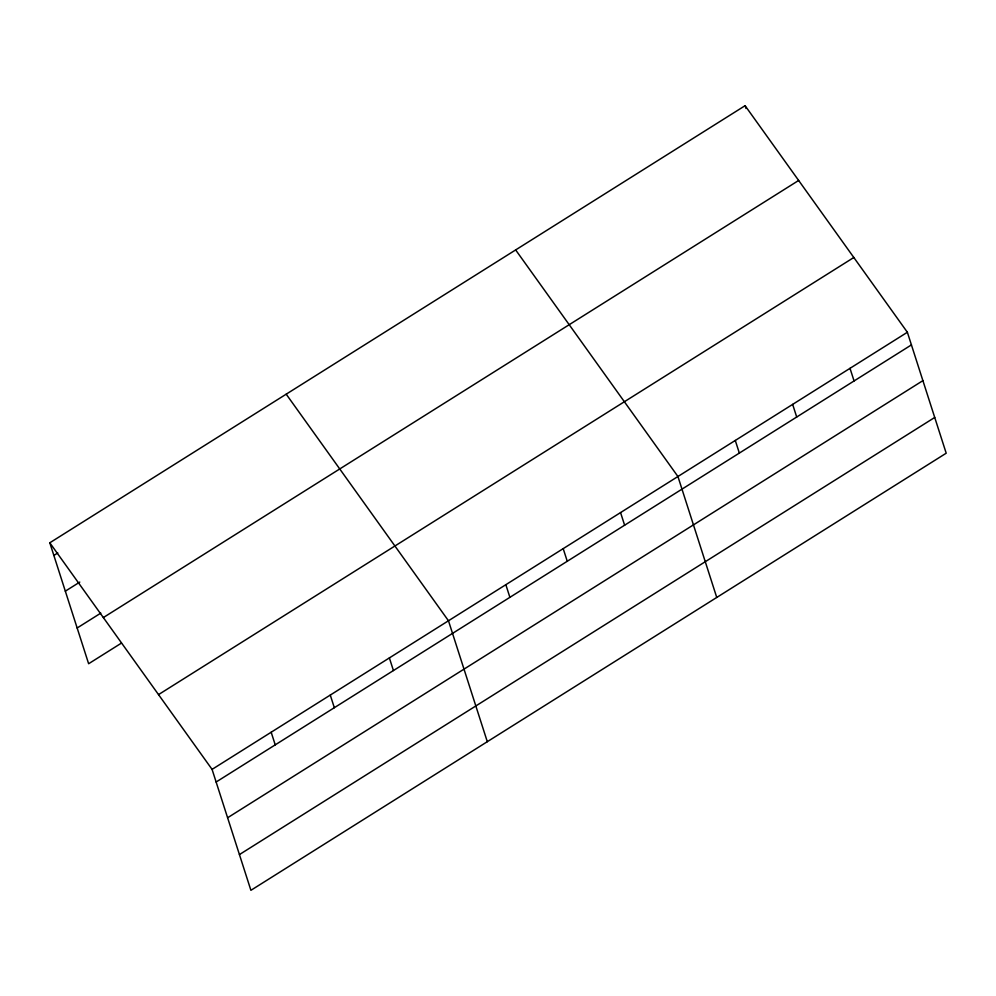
<?xml version="1.0" encoding="UTF-8"?>
<svg xmlns="http://www.w3.org/2000/svg" width="996" height="996" viewBox="0 0 996 996"><rect width="100%" height="100%" fill="white"/><g stroke="black" fill="none" stroke-linecap="round" stroke-linejoin="round"><path stroke-width="1.49" d="M49.8 542.795L745.095 105.688L907.368 332.266L946.2 453.205L250.905 890.312L212.073 769.385L49.8 542.795L88.632 663.734L121.462 643.092M53.859 555.432L57.793 552.954M65.325 591.163L79.78 582.087M77.153 627.99L100.795 613.125M103.347 617.57L798.643 180.463M158.526 694.61L853.821 257.491M212.073 769.385L907.368 332.266M216.132 782.009L911.427 344.902M227.611 817.753L922.906 380.634M239.426 854.58L934.721 417.461M515.654 249.934L677.927 476.511L716.747 597.451M286.201 394.179L448.474 620.769L487.305 741.696M850.011 368.333L854.07 380.958M745.095 105.688L746.004 108.489M792.654 404.388L796.7 417.025M735.285 440.456L739.343 453.08M620.558 512.579L624.617 525.203M563.201 548.634L567.259 561.271M505.844 584.702L509.89 597.326M389.374 657.92L393.432 670.545M330.274 695.071L334.332 707.708M271.173 732.222L275.232 744.859"/></g></svg>
